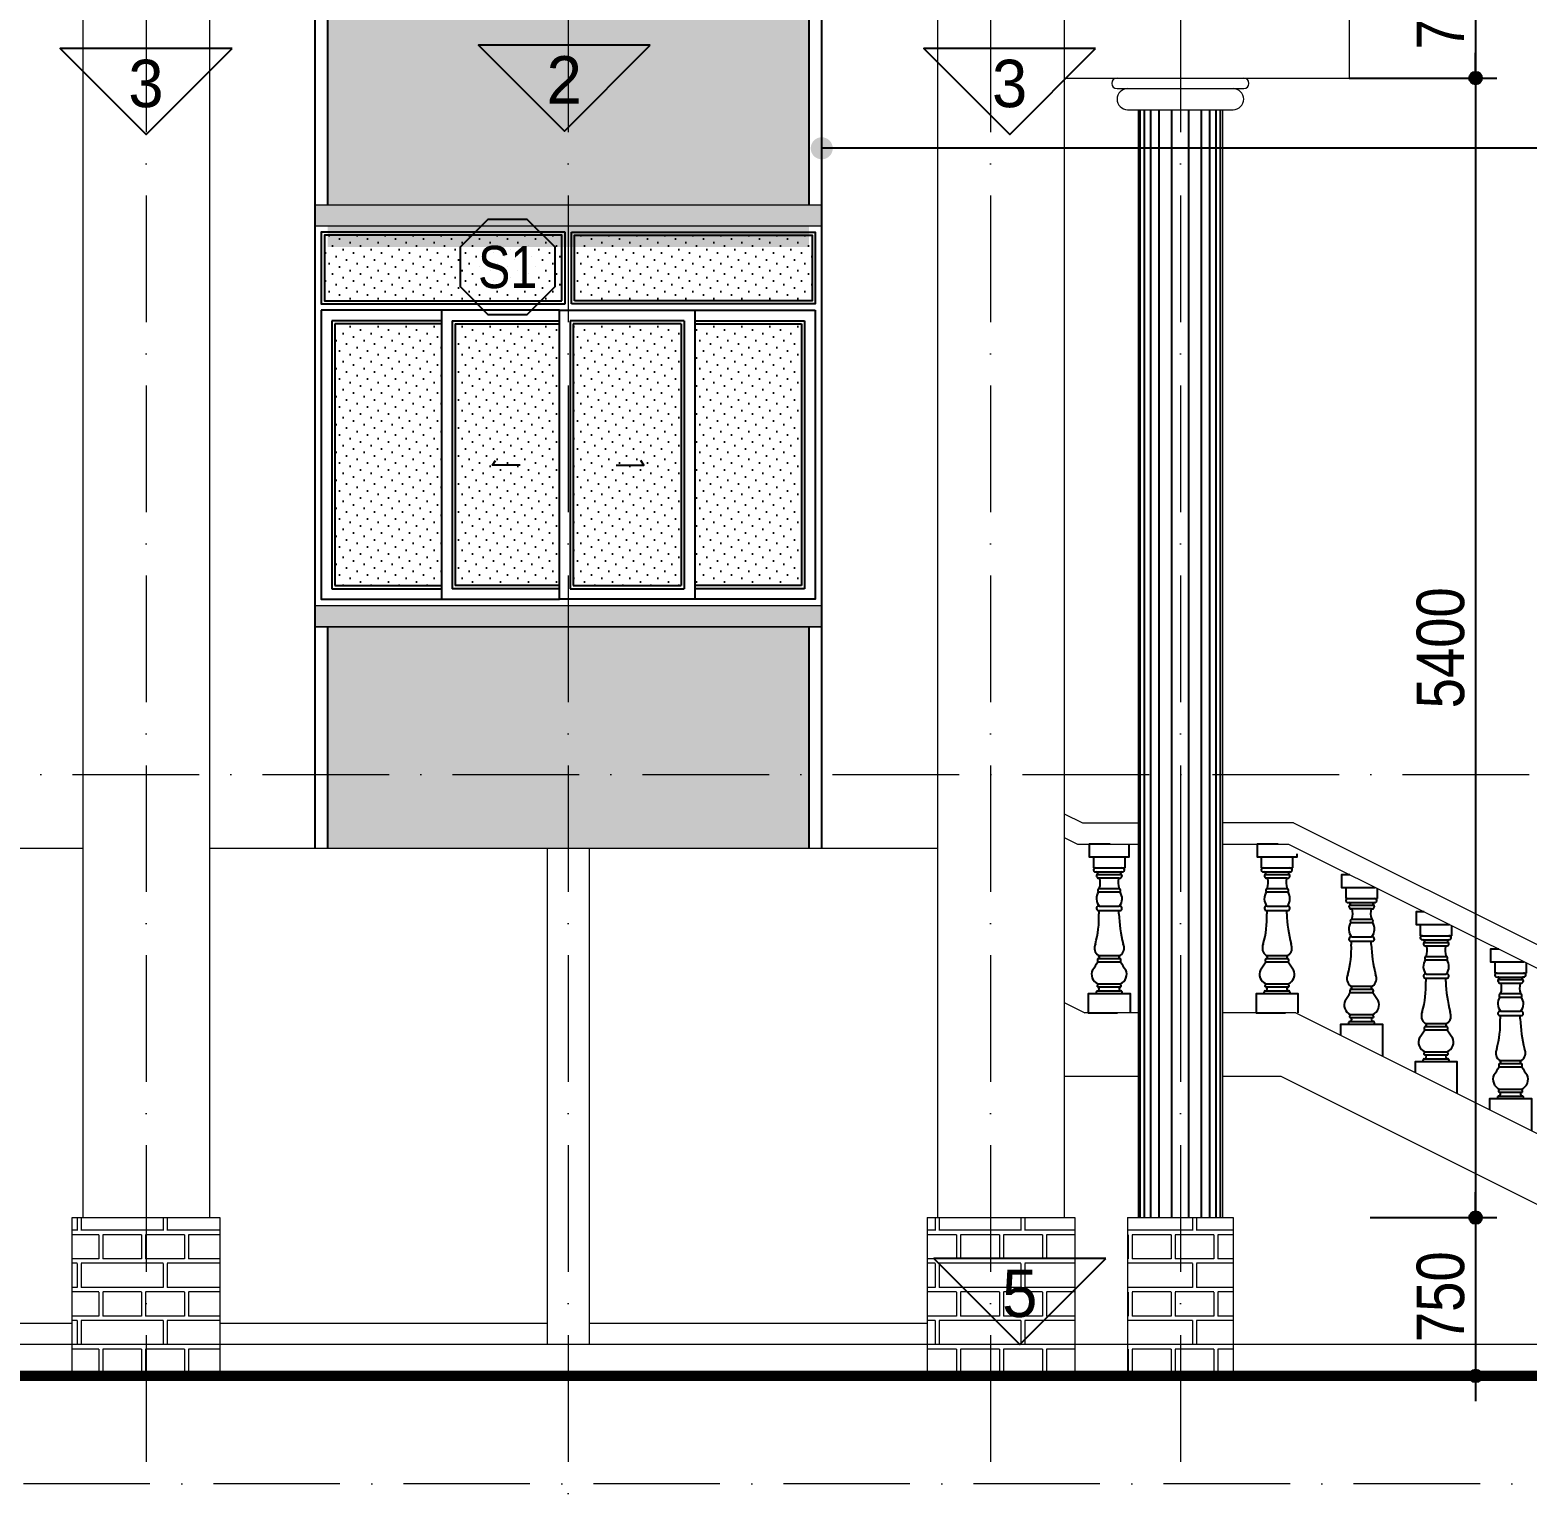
# Model space of a CAD drawing. Extents: x -1107188 to -523840, y 39692 to 514392.
# Drawn here: x -1039173 to -1032081, y 436762 to 443767 of the extents above; entities that cross this region are included whole.
import ezdxf
from ezdxf.enums import TextEntityAlignment as Align

# ---------------------------------------------------------------- set-up
doc = ezdxf.new("R2010")
doc.units = 0
doc.linetypes.add('ACAD_ISO10W100', pattern=[18, 12, -3, 0, -3])
doc.layers.get('DEFPOINTS').update_dxf_attribs({"linetype": 'CONTINUOUS'})
for name, color, linetype, lineweight in [('CAY', 84, 'CONTINUOUS', 5), ('HACHT', 8, 'CONTINUOUS', 5), ('NET-THAY', 2, 'CONTINUOUS', 13), ('TRUC', 24, 'CONTINUOUS', 0)]:
    doc.layers.add(name, color=color, linetype=linetype, lineweight=lineweight)
for name, color, linetype in [('DIM', 1, 'CONTINUOUS'), ('DOOR', 20, 'CONTINUOUS'), ('HACTH', 8, 'CONTINUOUS'), ('HATCH', 8, 'CONTINUOUS'), ('KINH 1', 142, 'CONTINUOUS'), ('TAGS', 60, 'CONTINUOUS'), ('TEXT', 7, 'CONTINUOUS')]:
    doc.layers.add(name, color=color, linetype=linetype)
doc.styles.add('AVO', font='')
doc.styles.add('HEL-CONDENSE', font='')
doc.styles.add('VNI-HELVE-CONDENSEN', font='')
doc.styles.get('AVO').set_extended_font_data('VNI-Avo')
doc.styles.get('HEL-CONDENSE').set_extended_font_data('VNI-Helve-Condense')
doc.styles.get('VNI-HELVE-CONDENSEN').set_extended_font_data('VNI-Helve-Condense')
doc.dimstyles.new('D100', dxfattribs={"dimtxt": 225, "dimasz": 1.2, "dimexe": 100, "dimexo": 0, "dimgap": 50, "dimtad": 1, "dimdec": 0, "dimzin": 13, "dimdsep": 46, "dimtxsty": 'HEL-CONDENSE', "dimblk": 'D50', "dimcen": 0, "dimclrd": 1, "dimclre": 1, "dimclrt": 7, "dimadec": 0, "dimazin": 0, "dimtfac": 1, "dimtdec": 0, "dimtmove": 0, "dimatfit": 3, "dimldrblk": 'D50', "dimfxl": 1, "dimtolj": 1, "dimtzin": 13, "dimarcsym": 0})
pattern_1 = [(37.5, (-2347963.833, 208982.804), (-1.2000235, 36.7059928), [0, -28.956, 0, -32.385, 0, -30.95625]), (7.5, (-2347963.833, 208982.804), (33.7142462, 53.7618825), [0, -15.621, 0, -26.0985, 0, -10.00125]), (327.5, (-2347987.264, 208982.804), (59.3244278, 0.10778885), [0, -9.525, 0, -34.29, 0, -44.7675]), (317.5, (-2347987.264, 208982.804), (57.266734, 16.7196992), [0, -4.7625, 0, -22.479, 0, -25.7175])]
pattern_2 = [(180, (-2347963.83, 208682.8), (-3e-14, -270.968), [387.35, -19.05]), (180, (-2347963.83, 208568.5), (-3e-14, -270.968), [387.35, -19.05]), (180, (-2348065.43, 208547.32), (-3e-14, -270.968), [184.15, -19.05]), (180, (-2348065.43, 208433.02), (-3e-14, -270.968), [184.15, -19.05]), (270, (-2347963.83, 208682.8), (406.4, -7e-14), [114.3, -156.6672]), (270, (-2347944.8, 208682.8), (406.4, -7e-14), [114.3, -156.6672]), (270, (-2348065.43, 208547.32), (203.2, -4e-14), [114.3, -156.6672]), (270, (-2348046.38, 208547.32), (203.2, -4e-14), [114.3, -156.6672])]

# ---------------------------------------------------------------- blocks, each defined once
blk = doc.blocks.new('KH-CUADI')
at = {"layer": 'TAGS'}
blk.add_lwpolyline([(-124.3, 300), (-300, 124.3), (-300, -124.3), (-124.3, -300), (124.3, -300), (300, -124.3), (300, 124.3), (124.3, 300)], close=True, dxfattribs=at)
at = {"layer": 'TAGS', "style": 'VNI-HELVE-CONDENSEN'}
blk.add_attdef('D', text='', height=300, dxfattribs=at).set_placement((0, 0), align=Align.MIDDLE)
blk = doc.blocks.new('A$C11FB6725')
at = {"layer": 'KINH 1'}
h = blk.add_hatch(dxfattribs=at)
h.set_pattern_fill('DOTS', color=256, scale=750, angle=45, style=0)
h.set_pattern_definition([(45, (0, 0), (-16.5728, 49.71845), [0, -46.875])])
h.paths.add_polyline_path([(59.6, -459.4), (-1065.4, -459.4), (-1065.4, -769.4), (59.6, -769.4)])
h.paths.add_polyline_path([(1244.6, -459.4), (119.6, -459.4), (119.6, -769.4), (1244.6, -769.4)])
h.paths.add_polyline_path([(1194.6, -879.4), (689.6, -879.4), (689.6, -2119.4), (1194.6, -2119.4)])
h.paths.add_polyline_path([(624.6, -879.4), (113.1, -879.4), (113.1, -2119.4), (624.6, -2119.4)])
h.paths.add_polyline_path([(48.1, -879.4), (-445.4, -879.4), (-445.4, -2119.4), (48.1, -2119.4)])
h.paths.add_polyline_path([(-510.4, -879.4), (-1015.4, -879.4), (-1015.4, -2119.4), (-510.4, -2119.4)])
at = {"layer": 'DOOR'}
for p, q in [((74.6, -784.4), (74.6, -444.4)), ((104.6, -784.4), (104.6, -444.4)), ((48.1, -814.4), (-1080.4, -814.4)), ((-510.4, -814.4), (-510.4, -2184.4)), ((48.1, -814.4), (1259.6, -814.4)), ((689.6, -814.4), (689.6, -2184.4)), ((-510.4, -864.4), (-1030.4, -864.4)), ((-1030.4, -864.4), (-1030.4, -2134.4)), ((-460.4, -864.4), (-460.4, -2134.4)), ((-460.4, -864.4), (48.1, -864.4)), ((639.6, -864.4), (98.1, -864.4)), ((98.1, -864.4), (98.1, -2134.4)), ((639.6, -864.4), (639.6, -2134.4)), ((689.6, -864.4), (1209.6, -864.4)), ((1209.6, -864.4), (1209.6, -2134.4)), ((-1030.4, -2134.4), (-510.4, -2134.4)), ((48.1, -2134.4), (-460.4, -2134.4)), ((98.1, -2134.4), (639.6, -2134.4)), ((1209.6, -2134.4), (689.6, -2134.4))]:
    blk.add_line(p, q, dxfattribs=at)
at = {"layer": 'DOOR', "color": 8}
for p, q in [((-510.4, -879.4), (-1015.4, -879.4)), ((-1015.4, -879.4), (-1015.4, -2119.4)), ((-445.4, -879.4), (-445.4, -2119.4)), ((-445.4, -879.4), (48.1, -879.4)), ((624.6, -879.4), (113.1, -879.4)), ((113.1, -879.4), (113.1, -2119.4)), ((624.6, -879.4), (624.6, -2119.4)), ((689.6, -879.4), (1194.6, -879.4)), ((1194.6, -879.4), (1194.6, -2119.4)), ((-1015.4, -2119.4), (-510.4, -2119.4)), ((48.1, -2119.4), (-445.4, -2119.4)), ((113.1, -2119.4), (624.6, -2119.4)), ((1194.6, -2119.4), (689.6, -2119.4))]:
    blk.add_line(p, q, dxfattribs=at)
at = {"layer": 'DOOR'}
for points in [[(74.6, -444.4), (-1080.4, -444.4), (-1080.4, -784.4), (74.6, -784.4)], [(104.6, -444.4), (1259.6, -444.4), (1259.6, -784.4), (104.6, -784.4)], [(-1080.4, -814.4), (-1080.4, -2184.4), (48.1, -2184.4), (48.1, -814.4)], [(1259.6, -814.4), (1259.6, -2184.4), (48.1, -2184.4), (48.1, -814.4)], [(-138.1, -1548.1), (-268.5, -1548.1), (-255.2, -1527.4)], [(317.3, -1548.1), (447.7, -1548.1), (434.4, -1527.4)]]:
    blk.add_lwpolyline(points, dxfattribs=at)
at = {"layer": 'DOOR', "color": 8}
for points in [[(59.6, -769.4), (59.6, -459.4), (-1065.4, -459.4), (-1065.4, -769.4), (59.6, -769.4)], [(119.6, -769.4), (119.6, -459.4), (1244.6, -459.4), (1244.6, -769.4), (119.6, -769.4)]]:
    blk.add_lwpolyline(points, close=True, dxfattribs=at)
at = {"layer": 'NET-THAY'}
for p, q in [((-1110.4, -414.4), (1289.6, -414.4)), ((1289.6, -2214.4), (1289.6, -414.4)), ((-1110.4, -2214.4), (1289.6, -2214.4))]:
    blk.add_line(p, q, dxfattribs=at)
blk.add_lwpolyline([(-1110.4, -414.4), (-1110.4, -2214.4)], dxfattribs=at)
at = {"layer": 'TAGS', "linetype": 'Continuous'}
ref = blk.add_blockref('KH-CUADI', (-197.3, -609.5), dxfattribs=dict(at, xscale=0.75, yscale=0.75, zscale=0.75, rotation=180))
ref.add_attrib('D', 'S1', dxfattribs={"color": 7, "height": 200, "style": 'VNI-HELVE-CONDENSEN'}).set_placement((-197.3, -609.5), align=Align.MIDDLE)
blk = doc.blocks.new('D50')
at = {"layer": 'DIM'}
blk.add_hatch(color=256, dxfattribs=at).paths.add_polyline_path([(25, 0, 1), (-25, 0, 1)])
blk.add_line((25, 0), (100, 0), dxfattribs=at)
blk.add_circle((0, 0), 25, dxfattribs=at)
blk = doc.blocks.new('*D968')
at = {"layer": 'DEFPOINTS', "color": 0, "linetype": 'Continuous', "transparency": 16777216}
for p in [(-1032823.3, 444238.7), (-1032923.3, 443538.7), (-1032324.9, 443538.7)]:
    blk.add_point(p, dxfattribs=at)
at = {"layer": 'DIM', "color": 1, "linetype": 'Continuous', "lineweight": -2, "transparency": 16777216}
for p, q in [((-1032823.3, 444238.7), (-1032224.9, 444238.7)), ((-1032324.9, 444237.5), (-1032324.9, 443539.9)), ((-1032923.3, 443538.7), (-1032224.9, 443538.7))]:
    blk.add_line(p, q, dxfattribs=at)
at = {"layer": 'DIM', "color": 1, "linetype": 'Continuous', "lineweight": -2, "transparency": 16777216, "xscale": 1.199999999999999, "yscale": 1.199999999999999, "zscale": 1.199999999999999}
for p, rotation in [((-1032324.9, 444238.7), 90), ((-1032324.9, 443538.7), 270)]:
    blk.add_blockref('D50', p, dxfattribs=dict(at, rotation=rotation))
at = {"layer": 'DIM', "color": 7, "linetype": 'Continuous', "transparency": 16777216, "insert": (-1032489.8, 443888.7), "char_height": 225, "attachment_point": 5, "rotation": 90, "style": 'HEL-CONDENSE'}
blk.add_mtext('\\A1;700', dxfattribs=at)
blk = doc.blocks.new('*D969')
at = {"layer": 'DEFPOINTS', "color": 0, "linetype": 'Continuous', "transparency": 16777216}
for p in [(-1032923.3, 443538.7), (-1032824.1, 438138.7), (-1032324.9, 438138.7)]:
    blk.add_point(p, dxfattribs=at)
at = {"layer": 'DIM', "color": 1, "linetype": 'Continuous', "lineweight": -2, "transparency": 16777216}
for p, q in [((-1032923.3, 443538.7), (-1032224.9, 443538.7)), ((-1032324.9, 443537.5), (-1032324.9, 438139.9)), ((-1032824.1, 438138.7), (-1032224.9, 438138.7))]:
    blk.add_line(p, q, dxfattribs=at)
at = {"layer": 'DIM', "color": 1, "linetype": 'Continuous', "lineweight": -2, "transparency": 16777216, "xscale": 1.199999999999999, "yscale": 1.199999999999999, "zscale": 1.199999999999999}
for p, rotation in [((-1032324.9, 443538.7), 90), ((-1032324.9, 438138.7), 270)]:
    blk.add_blockref('D50', p, dxfattribs=dict(at, rotation=rotation))
at = {"layer": 'DIM', "color": 7, "linetype": 'Continuous', "transparency": 16777216, "insert": (-1032489.8, 440838.7), "char_height": 225, "attachment_point": 5, "rotation": 90, "style": 'HEL-CONDENSE'}
blk.add_mtext('\\A1;5400', dxfattribs=at)
blk = doc.blocks.new('*D970')
at = {"layer": 'DEFPOINTS', "color": 0, "linetype": 'Continuous', "transparency": 16777216}
for p in [(-1032824.1, 438138.7), (-1032769.2, 437388.7), (-1032324.9, 437388.7)]:
    blk.add_point(p, dxfattribs=at)
at = {"layer": 'DIM', "color": 1, "linetype": 'Continuous', "lineweight": -2, "transparency": 16777216}
for p, q in [((-1032824.1, 438138.7), (-1032224.9, 438138.7)), ((-1032324.9, 438137.5), (-1032324.9, 437389.9)), ((-1032769.2, 437388.7), (-1032224.9, 437388.7))]:
    blk.add_line(p, q, dxfattribs=at)
at = {"layer": 'DIM', "color": 1, "linetype": 'Continuous', "lineweight": -2, "transparency": 16777216, "xscale": 1.199999999999999, "yscale": 1.199999999999999, "zscale": 1.199999999999999}
for p, rotation in [((-1032324.9, 438138.7), 90), ((-1032324.9, 437388.7), 270)]:
    blk.add_blockref('D50', p, dxfattribs=dict(at, rotation=rotation))
at = {"layer": 'DIM', "color": 7, "linetype": 'Continuous', "transparency": 16777216, "insert": (-1032489.8, 437763.7), "char_height": 225, "attachment_point": 5, "rotation": 90, "style": 'HEL-CONDENSE'}
blk.add_mtext('\\A1;750', dxfattribs=at)
blk = doc.blocks.new('TUONG-NAM')
at = {"layer": 'TAGS'}
blk.add_lwpolyline([(-452.5, -452.5), (452.5, -452.5), (0, 0)], close=True, dxfattribs=at)
at = {"layer": 'TAGS', "linetype": 'Continuous', "style": 'AVO'}
blk.add_attdef('KH-TUONG', text='', height=250, dxfattribs=at).set_placement((0.5, -269.3), align=Align.MIDDLE_CENTER)

msp = doc.modelspace()

# ---------------------------------------------------------------- hatches: boundary and pattern name
at = {"layer": 'DIM', "linetype": 'ByBlock'}
msp.add_hatch(color=1, dxfattribs=at).paths.add_polyline_path([(-1035370.127, 443205.799, 1), (-1035474.647, 443205.799, 1)])
at = {"layer": 'HACHT'}
h = msp.add_hatch(dxfattribs=at)
h.set_pattern_fill('AR-BRELM', color=256, scale=2, angle=180, style=0)
h.set_pattern_definition(pattern_2)
h.paths.add_polyline_path([(-1038973.323, 437538.696), (-1038973.323, 437388.696), (-1038623.323, 437388.696), (-1038623.323, 437538.696)])
h.paths.add_polyline_path([(-1038973.323, 438138.696), (-1038973.323, 437538.696), (-1038623.323, 437538.696), (-1038623.323, 438138.696)])
h.paths.add_polyline_path([(-1038273.323, 437538.696), (-1038273.323, 438138.696), (-1038623.323, 438138.696), (-1038623.323, 437538.696)])
h.paths.add_polyline_path([(-1038273.323, 437388.696), (-1038273.323, 437538.696), (-1038623.323, 437538.696), (-1038623.323, 437388.696)])
h = msp.add_hatch(dxfattribs=at)
h.set_pattern_fill('AR-BRELM', color=256, scale=2, angle=180, style=0)
h.set_pattern_definition(pattern_2)
h.paths.add_polyline_path([(-1034923.323, 438138.696), (-1034923.323, 437538.696), (-1034573.323, 437538.696), (-1034573.323, 438138.696)])
h.paths.add_polyline_path([(-1034923.323, 437538.696), (-1034923.323, 437388.696), (-1034573.323, 437388.696), (-1034573.323, 437538.696)])
h.paths.add_polyline_path([(-1034223.323, 437538.696), (-1034223.323, 438138.696), (-1034573.323, 438138.696), (-1034573.323, 437538.696)])
h.paths.add_polyline_path([(-1034223.323, 437388.696), (-1034223.323, 437538.696), (-1034573.323, 437538.696), (-1034573.323, 437388.696)])
h = msp.add_hatch(dxfattribs=at)
h.set_pattern_fill('AR-BRELM', color=256, scale=2, angle=180, style=0)
h.set_pattern_definition(pattern_2)
h.paths.add_polyline_path([(-1033973.323, 438138.696), (-1033973.323, 437538.696), (-1033823.323, 437538.696), (-1033823.323, 438138.696)])
h.paths.add_polyline_path([(-1033973.323, 437538.696), (-1033973.323, 437388.696), (-1033823.323, 437388.696), (-1033823.323, 437538.696)])
h.paths.add_polyline_path([(-1033473.323, 437538.696), (-1033473.323, 438138.696), (-1033823.323, 438138.696), (-1033823.323, 437538.696)])
h.paths.add_polyline_path([(-1033473.323, 437388.696), (-1033473.323, 437538.696), (-1033823.323, 437538.696), (-1033823.323, 437388.696)])
at = {"layer": 'HACTH'}
h = msp.add_hatch(dxfattribs=at)
h.set_pattern_fill('AR-SAND', color=256, scale=50, angle=45, style=0)
h.set_pattern_definition([(97.5, (32778.92, 782526.15), (70.350659, 65.896356), [0, -76, 0, -85, 0, -81.25]), (127.5, (32778.92, 782526.15), (37.206876, 162.348986), [0, -41, 0, -68.5, 0, -26.25]), (167.5, (32822.41, 782482.66), (-109.9014636, 110.301619), [0, -25, 0, -90, 0, -117.5]), (177.5, (32822.4, 782482.66), (-75.252108, 137.313143), [0, -12.5, 0, -59, 0, -67.5])])
h.paths.add_polyline_path([(-1036623.323, 447438.696), (-1035483.323, 447438.696), (-1035483.323, 446338.696), (-1036623.323, 446338.696)])
h.paths.add_polyline_path([(-1037763.323, 447438.696), (-1036623.323, 447438.696), (-1036623.323, 446338.696), (-1037763.323, 446338.696)])
h.paths.add_polyline_path([(-1037763.328, 444538.696), (-1036623.323, 444538.696), (-1036623.323, 443838.696), (-1037763.326, 443838.696)])
h.paths.add_polyline_path([(-1036623.323, 444538.696), (-1035483.328, 444538.696), (-1035483.326, 443838.696), (-1036623.323, 443838.696)])
h.paths.add_polyline_path([(-1036623.323, 443838.696), (-1035483.326, 443838.696), (-1035483.323, 442738.696), (-1036623.323, 442738.696)])
h.paths.add_polyline_path([(-1037763.326, 443838.696), (-1036623.323, 443838.696), (-1036623.323, 442738.696), (-1037763.323, 442738.696)])
h.paths.add_polyline_path([(-1037763.323, 440938.696), (-1036623.323, 440938.696), (-1036623.323, 440238.696), (-1037763.323, 440238.696)])
h.paths.add_polyline_path([(-1036623.323, 440938.696), (-1035483.323, 440938.696), (-1035483.323, 440238.696), (-1036623.323, 440238.696)])
h.paths.add_polyline_path([(-1036623.323, 440238.696), (-1035483.323, 440238.696), (-1035483.323, 439888.696), (-1036623.323, 439888.696)])
h.paths.add_polyline_path([(-1037763.323, 440238.696), (-1036623.323, 440238.696), (-1036623.323, 439888.696), (-1037763.323, 439888.696)])
at = {"layer": 'HATCH'}
h = msp.add_hatch(dxfattribs=at)
h.set_pattern_fill('AR-SAND', color=256, scale=0.75, style=0)
h.set_pattern_definition(pattern_1)
h.paths.add_polyline_path([(-1035423.323, 442938.696), (-1037823.323, 442938.696), (-1037823.323, 442838.696), (-1035423.323, 442838.696)])
h = msp.add_hatch(dxfattribs=at)
h.set_pattern_fill('AR-SAND', color=256, scale=0.75, style=0)
h.set_pattern_definition(pattern_1)
h.paths.add_polyline_path([(-1035423.323, 441038.696), (-1037823.323, 441038.696), (-1037823.323, 440938.696), (-1035423.323, 440938.696)])

# ---------------------------------------------------------------- linework, layer by layer
at = {"layer": 'CAY', "const_width": 50}
msp.add_lwpolyline([(-1050090.007, 437388.696), (-1028988.414, 437388.696)], dxfattribs=at)
at = {"layer": 'HATCH'}
for p, q in [((-1037823.323, 447438.696), (-1037823.323, 439888.696)), ((-1035423.323, 447438.696), (-1035423.323, 439888.696)), ((-1037763.328, 444538.696), (-1037763.324, 442938.696)), ((-1035483.328, 444538.696), (-1035483.324, 442938.696)), ((-1033913.323, 438138.696), (-1033913.323, 443388.696)), ((-1033893.323, 438138.696), (-1033893.323, 443388.696)), ((-1033863.323, 438138.696), (-1033863.323, 443388.696)), ((-1033823.323, 438138.696), (-1033823.323, 443388.696)), ((-1033763.323, 438138.696), (-1033763.323, 443388.696)), ((-1033683.323, 438138.696), (-1033683.323, 443388.696)), ((-1033623.323, 438138.696), (-1033623.323, 443388.696)), ((-1033583.323, 438138.696), (-1033583.323, 443388.696)), ((-1033553.323, 438138.696), (-1033553.323, 443388.696)), ((-1033533.323, 438138.696), (-1033533.323, 443388.696)), ((-1037763.323, 440938.696), (-1037763.323, 439888.696)), ((-1035483.323, 440938.696), (-1035483.323, 439888.696)), ((-1034112.881, 439594.173), (-1034007.505, 439594.173)), ((-1034107.454, 439614.477), (-1034012.932, 439614.477)), ((-1033317.577, 439594.119), (-1033212.201, 439594.119)), ((-1033312.15, 439614.423), (-1033217.629, 439614.423)), ((-1034014.505, 439578.235), (-1034014.505, 439578.235)), ((-1033219.201, 439578.181), (-1033219.201, 439578.181)), ((-1032917.13, 439448.96), (-1032811.754, 439448.96)), ((-1032911.703, 439469.264), (-1032817.181, 439469.264)), ((-1034112.438, 439380.271), (-1034008.949, 439380.271)), ((-1033317.134, 439380.217), (-1033213.645, 439380.217)), ((-1032818.754, 439433.022), (-1032818.754, 439433.022)), ((-1034114.054, 439350.339), (-1034007.333, 439350.339)), ((-1034112.438, 439366.477), (-1034008.949, 439366.477)), ((-1033318.75, 439350.285), (-1033212.029, 439350.285)), ((-1033317.134, 439366.423), (-1033213.645, 439366.423)), ((-1032916.687, 439235.058), (-1032813.198, 439235.058)), ((-1032564.344, 439272.567), (-1032458.968, 439272.567)), ((-1032558.917, 439292.871), (-1032464.395, 439292.871)), ((-1032465.968, 439256.629), (-1032465.968, 439256.629)), ((-1032918.303, 439205.126), (-1032811.581, 439205.126)), ((-1032916.687, 439221.264), (-1032813.198, 439221.264)), ((-1032211.558, 439096.174), (-1032106.182, 439096.174)), ((-1032206.13, 439116.478), (-1032111.609, 439116.478)), ((-1032565.517, 439028.733), (-1032458.795, 439028.733)), ((-1032563.901, 439058.665), (-1032460.411, 439058.665)), ((-1032563.901, 439044.871), (-1032460.411, 439044.871)), ((-1032113.182, 439080.236), (-1032113.182, 439080.236)), ((-1032211.114, 438882.272), (-1032107.625, 438882.272)), ((-1032212.731, 438852.34), (-1032106.009, 438852.34)), ((-1032211.114, 438868.478), (-1032107.625, 438868.478))]:
    msp.add_line(p, q, dxfattribs=at)
at = {"layer": 'HATCH', "ltscale": 100}
for p, q in [((-1034135.193, 439848.697), (-1034135.193, 439795.58)), ((-1033985.193, 439795.58), (-1033985.193, 439848.697)), ((-1033339.889, 439848.643), (-1033339.889, 439795.526)), ((-1033189.889, 439795.526), (-1033189.889, 439848.643)), ((-1034135.193, 439795.58), (-1034124.242, 439795.58)), ((-1034124.242, 439795.58), (-1034000.653, 439795.58)), ((-1034122.549, 439776.621), (-1034000.348, 439776.621)), ((-1034118.636, 439764.528), (-1034001.75, 439764.528)), ((-1034113.397, 439748.005), (-1034014.729, 439748.005)), ((-1033999.883, 439795.58), (-1033985.193, 439795.58)), ((-1033339.889, 439795.526), (-1033328.938, 439795.526)), ((-1033328.938, 439795.526), (-1033205.349, 439795.526)), ((-1033327.245, 439776.567), (-1033205.044, 439776.567)), ((-1033323.332, 439764.474), (-1033206.446, 439764.474)), ((-1033318.093, 439747.951), (-1033219.425, 439747.951)), ((-1033204.579, 439795.526), (-1033189.889, 439795.526)), ((-1034110.738, 439681.862), (-1034009.648, 439681.862)), ((-1034107.564, 439698.117), (-1034012.822, 439698.117)), ((-1033315.434, 439681.808), (-1033214.344, 439681.808)), ((-1033312.26, 439698.063), (-1033217.518, 439698.063)), ((-1032939.442, 439703.484), (-1032939.442, 439650.367)), ((-1032789.442, 439650.367), (-1032789.442, 439697.986)), ((-1034112.881, 439594.173), (-1034112.881, 439594.173)), ((-1034112.881, 439594.173), (-1034112.881, 439594.173)), ((-1034109.62, 439594.173), (-1034109.62, 439578.235)), ((-1034014.505, 439578.235), (-1034014.505, 439594.173)), ((-1034007.505, 439594.173), (-1034007.505, 439594.173)), ((-1033317.577, 439594.119), (-1033317.577, 439594.119)), ((-1033317.577, 439594.119), (-1033317.577, 439594.119)), ((-1033314.316, 439594.119), (-1033314.316, 439578.181)), ((-1033219.201, 439578.181), (-1033219.201, 439594.119)), ((-1033212.201, 439594.119), (-1033212.201, 439594.119)), ((-1032939.442, 439650.367), (-1032928.491, 439650.367)), ((-1032928.491, 439650.367), (-1032804.902, 439650.367)), ((-1032926.798, 439631.409), (-1032804.597, 439631.409)), ((-1032922.885, 439619.315), (-1032805.999, 439619.315)), ((-1032917.646, 439602.793), (-1032818.978, 439602.793)), ((-1032804.132, 439650.367), (-1032789.442, 439650.367)), ((-1032914.987, 439536.649), (-1032813.897, 439536.649)), ((-1032911.813, 439552.905), (-1032817.071, 439552.905)), ((-1032586.656, 439527.091), (-1032586.656, 439473.974)), ((-1032436.656, 439473.974), (-1032436.656, 439521.593)), ((-1032917.13, 439448.96), (-1032917.13, 439448.96)), ((-1032917.13, 439448.96), (-1032917.13, 439448.96)), ((-1032913.869, 439448.96), (-1032913.869, 439433.022)), ((-1032818.754, 439433.022), (-1032818.754, 439448.96)), ((-1032811.754, 439448.96), (-1032811.754, 439448.96)), ((-1032586.656, 439473.974), (-1032575.705, 439473.974)), ((-1032575.705, 439473.974), (-1032452.116, 439473.974)), ((-1032574.011, 439455.015), (-1032451.81, 439455.015)), ((-1032451.346, 439473.974), (-1032436.656, 439473.974)), ((-1032570.099, 439442.922), (-1032453.213, 439442.922)), ((-1032564.86, 439426.4), (-1032466.192, 439426.4)), ((-1032559.027, 439376.511), (-1032464.285, 439376.511)), ((-1032562.201, 439360.256), (-1032461.111, 439360.256)), ((-1032233.87, 439350.698), (-1032233.87, 439297.581)), ((-1032083.87, 439297.581), (-1032083.87, 439345.2)), ((-1034114.482, 439231.753), (-1034116.752, 439231.753)), ((-1034114.482, 439231.753), (-1034006.904, 439231.753)), ((-1034113.263, 439242.264), (-1034113.263, 439245.767)), ((-1034113.263, 439245.767), (-1034008.124, 439245.767)), ((-1034008.124, 439242.264), (-1034008.124, 439245.767)), ((-1034006.904, 439231.753), (-1034004.635, 439231.753)), ((-1033319.179, 439231.699), (-1033321.448, 439231.699)), ((-1033319.179, 439231.699), (-1033211.6, 439231.699)), ((-1033317.959, 439242.21), (-1033317.959, 439245.713)), ((-1033317.959, 439245.713), (-1033212.82, 439245.713)), ((-1033212.82, 439242.21), (-1033212.82, 439245.713)), ((-1033211.6, 439231.699), (-1033209.331, 439231.699)), ((-1032564.344, 439272.567), (-1032564.344, 439272.567)), ((-1032564.344, 439272.567), (-1032564.344, 439272.567)), ((-1032561.083, 439272.567), (-1032561.083, 439256.629)), ((-1032465.968, 439256.629), (-1032465.968, 439272.567)), ((-1032458.968, 439272.567), (-1032458.968, 439272.567)), ((-1032233.87, 439297.581), (-1032222.919, 439297.581)), ((-1032222.919, 439297.581), (-1032099.33, 439297.581)), ((-1032221.225, 439278.622), (-1032099.024, 439278.622)), ((-1032217.313, 439266.529), (-1032100.426, 439266.529)), ((-1032212.074, 439250.006), (-1032113.406, 439250.006)), ((-1032098.559, 439297.581), (-1032083.87, 439297.581)), ((-1034160.193, 439198.699), (-1034160.193, 439108.696)), ((-1033960.193, 439198.699), (-1034160.193, 439198.699)), ((-1034121.455, 439198.699), (-1034121.455, 439202.226)), ((-1034116.752, 439212.737), (-1034114.482, 439212.737)), ((-1034114.436, 439212.737), (-1034006.904, 439212.737)), ((-1034004.635, 439212.737), (-1034006.904, 439212.737)), ((-1033999.931, 439199.471), (-1033999.931, 439202.226)), ((-1033960.193, 439157.846), (-1033960.193, 439198.699)), ((-1033364.889, 439198.645), (-1033364.889, 439108.642)), ((-1033164.889, 439198.645), (-1033364.889, 439198.645)), ((-1033326.151, 439198.645), (-1033326.151, 439202.172)), ((-1033321.448, 439212.683), (-1033319.179, 439212.683)), ((-1033319.132, 439212.683), (-1033211.6, 439212.683)), ((-1033209.331, 439212.683), (-1033211.6, 439212.683)), ((-1033204.627, 439199.417), (-1033204.627, 439202.172)), ((-1033164.889, 439157.792), (-1033164.889, 439198.645)), ((-1032209.415, 439183.863), (-1032108.325, 439183.863)), ((-1032206.24, 439200.118), (-1032111.499, 439200.118)), ((-1032917.512, 439097.051), (-1032917.512, 439100.555)), ((-1032917.512, 439100.555), (-1032812.373, 439100.555)), ((-1032812.373, 439097.051), (-1032812.373, 439100.555)), ((-1032211.558, 439096.174), (-1032211.558, 439096.174)), ((-1032211.558, 439096.174), (-1032211.558, 439096.174)), ((-1032208.296, 439096.174), (-1032208.296, 439080.236)), ((-1032113.182, 439080.236), (-1032113.182, 439096.174)), ((-1032106.182, 439096.174), (-1032106.182, 439096.174)), ((-1032964.442, 439053.486), (-1032964.442, 439002.863)), ((-1032764.442, 439053.486), (-1032964.442, 439053.486)), ((-1032925.704, 439053.486), (-1032925.704, 439057.013)), ((-1032918.731, 439086.54), (-1032921.001, 439086.54)), ((-1032921.001, 439067.524), (-1032918.731, 439067.524)), ((-1032918.731, 439086.54), (-1032811.153, 439086.54)), ((-1032918.685, 439067.524), (-1032811.153, 439067.524)), ((-1032811.153, 439086.54), (-1032808.884, 439086.54)), ((-1032808.884, 439067.524), (-1032811.153, 439067.524)), ((-1032804.18, 439054.258), (-1032804.18, 439057.013)), ((-1032611.656, 438877.093), (-1032611.656, 438826.47)), ((-1032411.656, 438877.093), (-1032611.656, 438877.093)), ((-1032572.918, 438877.093), (-1032572.918, 438880.62)), ((-1032565.945, 438910.147), (-1032568.215, 438910.147)), ((-1032568.215, 438891.131), (-1032565.945, 438891.131)), ((-1032565.945, 438910.147), (-1032458.367, 438910.147)), ((-1032565.899, 438891.131), (-1032458.367, 438891.131)), ((-1032564.725, 438920.658), (-1032564.725, 438924.162)), ((-1032564.725, 438924.162), (-1032459.587, 438924.162)), ((-1032459.587, 438920.658), (-1032459.587, 438924.162)), ((-1032458.367, 438910.147), (-1032456.097, 438910.147)), ((-1032456.097, 438891.131), (-1032458.367, 438891.131)), ((-1032451.394, 438877.865), (-1032451.394, 438880.62)), ((-1032211.939, 438744.265), (-1032211.939, 438747.768)), ((-1032211.939, 438747.768), (-1032106.8, 438747.768)), ((-1032106.8, 438744.265), (-1032106.8, 438747.768)), ((-1032258.87, 438700.7), (-1032258.87, 438650.076)), ((-1032058.87, 438700.7), (-1032258.87, 438700.7)), ((-1032220.132, 438700.7), (-1032220.132, 438704.227)), ((-1032213.159, 438733.754), (-1032215.428, 438733.754)), ((-1032215.428, 438714.738), (-1032213.159, 438714.738)), ((-1032213.159, 438733.754), (-1032105.581, 438733.754)), ((-1032213.113, 438714.738), (-1032105.581, 438714.738)), ((-1032105.581, 438733.754), (-1032103.311, 438733.754)), ((-1032103.311, 438714.738), (-1032105.581, 438714.738)), ((-1032098.608, 438701.472), (-1032098.608, 438704.227))]:
    msp.add_line(p, q, dxfattribs=at)
for points in [[(-1034056.091, 439908.697), (-1034155.193, 439908.697), (-1034155.193, 439848.697), (-1033965.193, 439848.697), (-1033965.193, 439908.696)], [(-1033260.787, 439908.643), (-1033359.889, 439908.643), (-1033359.889, 439848.643), (-1033169.89, 439848.643), (-1033169.89, 439863.194)], [(-1032920.437, 439763.484), (-1032959.442, 439763.484), (-1032959.442, 439703.484), (-1032800.437, 439703.484)], [(-1032567.65, 439587.091), (-1032606.655, 439587.091), (-1032606.655, 439527.091), (-1032447.65, 439527.091)], [(-1032214.864, 439410.698), (-1032253.869, 439410.698), (-1032253.869, 439350.698), (-1032094.864, 439350.698)], [(-1033960.193, 439108.696), (-1033960.193, 439198.699), (-1034160.193, 439198.699), (-1034160.193, 439108.696), (-1034021.338, 439108.696)], [(-1033164.889, 439108.642), (-1033164.889, 439198.645), (-1033364.889, 439198.645), (-1033364.889, 439108.642), (-1033226.034, 439108.642)], [(-1032764.442, 438902.863), (-1032764.442, 439053.486), (-1032964.442, 439053.486), (-1032964.442, 439002.863)], [(-1032411.656, 438726.47), (-1032411.656, 438877.093), (-1032611.656, 438877.093), (-1032611.656, 438826.47)], [(-1032058.87, 438550.076), (-1032058.87, 438700.7), (-1032258.87, 438700.7), (-1032258.87, 438650.076)]]:
    msp.add_lwpolyline(points, dxfattribs=at)
for centre, radius, start, end in [((-1034125.738, 439786.092), 9.605, 81.040631, 278.959369), ((-1034109.527, 439758.325), 11.021, 145.7449921, 290.5575887), ((-1034119.593, 439770.562), 6.11, 279.0074478, 98.5710373), ((-1034181.835, 439725.936), 79.31, 339.4660441, 16.1565114), ((-1033938.551, 439725.936), 79.31, 163.8434886, 200.5339559), ((-1034010.859, 439758.325), 11.021, 249.4424113, 34.2550079), ((-1034000.793, 439770.562), 6.11, 81.4289627, 260.9925522), ((-1033998.387, 439786.092), 9.605, 261.040631, 98.959369), ((-1033330.434, 439786.038), 9.605, 81.040631, 278.959369), ((-1033314.223, 439758.271), 11.021, 145.7449921, 290.5575887), ((-1033324.289, 439770.508), 6.11, 279.0074478, 98.5710373), ((-1033386.531, 439725.882), 79.31, 339.4660441, 16.1565114), ((-1033143.247, 439725.882), 79.31, 163.8434886, 200.5339559), ((-1033215.555, 439758.271), 11.021, 249.4424113, 34.2550079), ((-1033205.489, 439770.508), 6.11, 81.4289627, 260.9925522), ((-1033203.083, 439786.038), 9.605, 261.040631, 98.959369), ((-1034067.391, 439650.202), 53.677, 143.8562296, 221.7246439), ((-1034104.907, 439689.161), 9.342, 106.5212, 231.380323), ((-1034015.479, 439689.161), 9.342, 308.619677, 73.4788), ((-1034054.12, 439649.861), 54.789, 320.1915045, 35.7374427), ((-1033272.088, 439650.148), 53.677, 143.8562296, 221.7246439), ((-1033309.603, 439689.107), 9.342, 106.5212, 231.380323), ((-1033220.175, 439689.107), 9.342, 308.619677, 73.4788), ((-1033258.816, 439649.807), 54.789, 320.1915045, 35.7374427), ((-1034109.887, 439604.25), 10.513, 76.6174217, 253.4510612), ((-1034010.499, 439604.25), 10.513, 286.5489388, 103.3825783), ((-1033314.583, 439604.196), 10.513, 76.6174217, 253.4510612), ((-1033215.195, 439604.196), 10.513, 286.5489388, 103.3825783), ((-1032929.987, 439640.879), 9.605, 81.040631, 278.959369), ((-1032913.776, 439613.112), 11.021, 145.7449921, 290.5575887), ((-1032923.842, 439625.349), 6.11, 279.0074478, 98.5710373), ((-1032986.084, 439580.724), 79.31, 339.4660441, 16.1565114), ((-1032742.8, 439580.724), 79.31, 163.8434886, 200.5339559), ((-1032815.108, 439613.112), 11.021, 249.4424113, 34.2550079), ((-1032805.042, 439625.349), 6.11, 81.4289627, 260.9925522), ((-1032802.636, 439640.879), 9.605, 261.040631, 98.959369), ((-1034557.129, 439557.521), 447.989, 344.1762935, 2.6502406), ((-1033363.194, 439597.616), 651.6, 181.7044123, 194.4186813), ((-1033761.825, 439557.467), 447.989, 344.1762935, 2.6502406), ((-1032567.89, 439597.562), 651.6, 181.7044123, 194.4186813), ((-1032871.64, 439504.989), 53.677, 143.8562296, 221.7246439), ((-1032909.156, 439543.948), 9.342, 106.5212, 231.380323), ((-1032819.728, 439543.948), 9.342, 308.619677, 73.4788), ((-1032858.369, 439504.648), 54.789, 320.1915045, 35.7374427), ((-1032914.136, 439459.037), 10.513, 76.6174217, 253.4510612), ((-1032814.748, 439459.037), 10.513, 286.5489388, 103.3825783), ((-1032577.201, 439464.486), 9.605, 81.040631, 278.959369), ((-1032571.056, 439448.956), 6.11, 279.0074478, 98.5710373), ((-1032452.256, 439448.956), 6.11, 81.4289627, 260.9925522), ((-1032449.85, 439464.486), 9.605, 261.040631, 98.959369), ((-1034086.827, 439416.33), 43.657, 154.1526134, 235.686764), ((-1034113.356, 439373.374), 6.958, 277.583686, 82.416314), ((-1034008.03, 439373.374), 6.958, 97.583686, 262.416314), ((-1034033.559, 439416.33), 43.657, 304.313236, 25.8473866), ((-1033291.523, 439416.276), 43.657, 154.1526134, 235.686764), ((-1033318.052, 439373.32), 6.958, 277.583686, 82.416314), ((-1033212.726, 439373.32), 6.958, 97.583686, 262.416314), ((-1033238.255, 439416.276), 43.657, 304.313236, 25.8473866), ((-1033361.378, 439412.308), 447.989, 344.1762935, 2.6502406), ((-1032167.443, 439452.403), 651.6, 181.7044123, 194.4186813), ((-1032560.99, 439436.719), 11.021, 145.7449921, 290.5575887), ((-1032556.37, 439367.555), 9.342, 106.5212, 231.380323), ((-1032633.298, 439404.331), 79.31, 339.4660441, 16.1565114), ((-1032390.014, 439404.331), 79.31, 163.8434886, 200.5339559), ((-1032462.322, 439436.719), 11.021, 249.4424113, 34.2550079), ((-1032466.942, 439367.555), 9.342, 308.619677, 73.4788), ((-1034093.841, 439291.714), 49.882, 154.7328448, 247.0863122), ((-1034566.35, 439625.001), 529.161, 323.8710337, 328.7312947), ((-1034105.012, 439357.583), 11.586, 129.8623275, 218.7004174), ((-1034016.375, 439357.583), 11.586, 321.2995826, 50.1376725), ((-1034027.545, 439291.714), 49.882, 292.9136878, 25.2671552), ((-1033555.036, 439625.001), 529.161, 211.2687053, 216.1289663), ((-1033298.537, 439291.66), 49.882, 154.7328448, 247.0863122), ((-1033771.046, 439624.947), 529.161, 323.8710337, 328.7312947), ((-1033309.708, 439357.529), 11.586, 129.8623275, 218.7004174), ((-1033221.071, 439357.529), 11.586, 321.2995826, 50.1376725), ((-1033232.241, 439291.66), 49.882, 292.9136878, 25.2671552), ((-1032759.732, 439624.947), 529.161, 211.2687053, 216.1289663), ((-1032518.854, 439328.596), 53.677, 143.8562296, 221.7246439), ((-1032505.583, 439328.255), 54.789, 320.1915045, 35.7374427), ((-1034111.742, 439235.924), 6.519, 103.4923439, 219.7810576), ((-1034117.437, 439222.245), 9.956, 287.2611559, 72.7388441), ((-1034003.95, 439222.245), 9.956, 107.2611559, 252.7388441), ((-1034009.645, 439235.924), 6.519, 320.2189424, 76.5076561), ((-1033316.438, 439235.87), 6.519, 103.4923439, 219.7810576), ((-1033322.133, 439222.191), 9.956, 287.2611559, 72.7388441), ((-1033208.646, 439222.191), 9.956, 107.2611559, 252.7388441), ((-1033214.341, 439235.87), 6.519, 320.2189424, 76.5076561), ((-1032891.076, 439271.117), 43.657, 154.1526134, 235.686764), ((-1032917.605, 439228.161), 6.958, 277.583686, 82.416314), ((-1032812.279, 439228.161), 6.958, 97.583686, 262.416314), ((-1032837.808, 439271.117), 43.657, 304.313236, 25.8473866), ((-1033008.592, 439235.915), 447.989, 344.1762935, 2.6502406), ((-1032561.35, 439282.644), 10.513, 76.6174217, 253.4510612), ((-1031814.656, 439276.01), 651.6, 181.7044123, 194.4186813), ((-1032461.962, 439282.644), 10.513, 286.5489388, 103.3825783), ((-1032224.414, 439288.093), 9.605, 81.040631, 278.959369), ((-1032208.204, 439260.326), 11.021, 145.7449921, 290.5575887), ((-1032218.269, 439272.563), 6.11, 279.0074478, 98.5710373), ((-1032280.512, 439227.937), 79.31, 339.4660441, 16.1565114), ((-1032037.228, 439227.937), 79.31, 163.8434886, 200.5339559), ((-1032109.536, 439260.326), 11.021, 249.4424113, 34.2550079), ((-1032099.47, 439272.563), 6.11, 81.4289627, 260.9925522), ((-1032097.064, 439288.093), 9.605, 261.040631, 98.959369), ((-1034115.594, 439205.911), 6.923, 99.6260367, 212.1585941), ((-1034005.792, 439205.911), 6.923, 327.8414059, 80.3739633), ((-1033320.29, 439205.857), 6.923, 99.6260367, 212.1585941), ((-1033210.488, 439205.857), 6.923, 327.8414059, 80.3739633), ((-1032898.09, 439146.501), 49.882, 154.7328448, 247.0863122), ((-1033370.599, 439479.789), 529.161, 323.8710337, 328.7312947), ((-1032909.261, 439212.37), 11.586, 129.8623275, 218.7004174), ((-1032820.624, 439212.37), 11.586, 321.2995826, 50.1376725), ((-1032831.794, 439146.501), 49.882, 292.9136878, 25.2671552), ((-1032359.285, 439479.789), 529.161, 211.2687053, 216.1289663), ((-1032166.068, 439152.203), 53.677, 143.8562296, 221.7246439), ((-1032203.584, 439191.162), 9.342, 106.5212, 231.380323), ((-1032114.156, 439191.162), 9.342, 308.619677, 73.4788), ((-1032152.797, 439151.862), 54.789, 320.1915045, 35.7374427), ((-1032915.991, 439090.712), 6.519, 103.4923439, 219.7810576), ((-1032813.894, 439090.712), 6.519, 320.2189424, 76.5076561), ((-1032538.29, 439094.724), 43.657, 154.1526134, 235.686764), ((-1032485.022, 439094.724), 43.657, 304.313236, 25.8473866), ((-1032208.563, 439106.251), 10.513, 76.6174217, 253.4510612), ((-1032109.176, 439106.251), 10.513, 286.5489388, 103.3825783), ((-1032919.843, 439060.698), 6.923, 99.6260367, 212.1585941), ((-1032921.686, 439077.032), 9.956, 287.2611559, 72.7388441), ((-1032808.199, 439077.032), 9.956, 107.2611559, 252.7388441), ((-1032810.041, 439060.698), 6.923, 327.8414059, 80.3739633), ((-1033017.813, 439303.395), 529.161, 323.8710337, 328.7312947), ((-1032556.474, 439035.977), 11.586, 129.8623275, 218.7004174), ((-1032564.819, 439051.768), 6.958, 277.583686, 82.416314), ((-1032459.493, 439051.768), 6.958, 97.583686, 262.416314), ((-1032467.838, 439035.977), 11.586, 321.2995826, 50.1376725), ((-1032006.499, 439303.395), 529.161, 211.2687053, 216.1289663), ((-1032655.806, 439059.522), 447.989, 344.1762935, 2.6502406), ((-1031461.87, 439099.617), 651.6, 181.7044123, 194.4186813), ((-1032545.304, 438970.108), 49.882, 154.7328448, 247.0863122), ((-1032479.008, 438970.108), 49.882, 292.9136878, 25.2671552), ((-1032567.057, 438884.305), 6.923, 99.6260367, 212.1585941), ((-1032563.204, 438914.318), 6.519, 103.4923439, 219.7810576), ((-1032568.9, 438900.639), 9.956, 287.2611559, 72.7388441), ((-1032455.412, 438900.639), 9.956, 107.2611559, 252.7388441), ((-1032461.108, 438914.318), 6.519, 320.2189424, 76.5076561), ((-1032457.255, 438884.305), 6.923, 327.8414059, 80.3739633), ((-1032185.504, 438918.331), 43.657, 154.1526134, 235.686764), ((-1032212.033, 438875.375), 6.958, 277.583686, 82.416314), ((-1032106.707, 438875.375), 6.958, 97.583686, 262.416314), ((-1032132.236, 438918.331), 43.657, 304.313236, 25.8473866), ((-1032192.518, 438793.715), 49.882, 154.7328448, 247.0863122), ((-1032665.027, 439127.002), 529.161, 323.8710337, 328.7312947), ((-1032203.688, 438859.584), 11.586, 129.8623275, 218.7004174), ((-1032115.051, 438859.584), 11.586, 321.2995826, 50.1376725), ((-1032126.222, 438793.715), 49.882, 292.9136878, 25.2671552), ((-1031653.713, 439127.002), 529.161, 211.2687053, 216.1289663), ((-1032210.418, 438737.925), 6.519, 103.4923439, 219.7810576), ((-1032108.321, 438737.925), 6.519, 320.2189424, 76.5076561), ((-1032214.271, 438707.912), 6.923, 99.6260367, 212.1585941), ((-1032216.113, 438724.246), 9.956, 287.2611559, 72.7388441), ((-1032102.626, 438724.246), 9.956, 107.2611559, 252.7388441), ((-1032104.469, 438707.912), 6.923, 327.8414059, 80.3739633)]:
    msp.add_arc(centre, radius, start, end, dxfattribs=at)
at = {"layer": 'NET-THAY'}
for p, q in [((-1038923.323, 447438.696), (-1038923.323, 438138.696)), ((-1038323.323, 447438.696), (-1038323.323, 438138.696)), ((-1034873.323, 447438.696), (-1034873.323, 438138.696)), ((-1034273.323, 447438.696), (-1034273.323, 438138.696)), ((-1034273.323, 447438.696), (-1034273.323, 438138.696)), ((-1032923.323, 444058.696), (-1032923.323, 443538.696)), ((-1033923.323, 443388.696), (-1033923.323, 438138.696)), ((-1033923.323, 443388.696), (-1033923.323, 438138.696)), ((-1033523.323, 443388.696), (-1033523.323, 438138.696)), ((-1033523.323, 443388.696), (-1033523.323, 438138.696)), ((-1037823.323, 442938.696), (-1035423.323, 442938.696)), ((-1037823.323, 442838.696), (-1035423.323, 442838.696)), ((-1037823.323, 442738.696), (-1037823.323, 440938.696)), ((-1035423.323, 442738.696), (-1035423.323, 440938.696)), ((-1037823.323, 441038.696), (-1035423.323, 441038.696)), ((-1037823.323, 440938.696), (-1035423.323, 440938.696)), ((-1033187.255, 440008.696), (-1033523.323, 440008.696)), ((-1033187.255, 440008.696), (-1030123.323, 438476.73)), ((-1042323.323, 439888.696), (-1038923.323, 439888.696)), ((-1038323.323, 439888.696), (-1034873.323, 439888.696)), ((-1036723.323, 439888.696), (-1036723.323, 437538.696)), ((-1036523.323, 439888.696), (-1036523.323, 437538.696)), ((-1034873.323, 439888.696), (-1034873.323, 438138.696)), ((-1033523.323, 439908.696), (-1033210.862, 439908.696)), ((-1033210.862, 439908.696), (-1030123.323, 438364.927)), ((-1034273.323, 439157.303), (-1034176.11, 439108.696)), ((-1033923.323, 439108.696), (-1034176.11, 439108.696)), ((-1033176.11, 439108.696), (-1033523.323, 439108.696)), ((-1033176.11, 439108.696), (-1030123.323, 437582.303)), ((-1038848.323, 438138.696), (-1038398.323, 438138.696)), ((-1034923.323, 438138.696), (-1034923.323, 437388.696)), ((-1034923.323, 438138.696), (-1034223.323, 438138.696)), ((-1034923.323, 438138.696), (-1034923.323, 437388.696)), ((-1034923.323, 438138.696), (-1034223.323, 438138.696)), ((-1034223.323, 438138.696), (-1034223.323, 437388.696)), ((-1034223.323, 438138.696), (-1034223.323, 437388.696)), ((-1033973.323, 438138.696), (-1033973.323, 437388.696)), ((-1033973.323, 438138.696), (-1033473.323, 438138.696)), ((-1033973.323, 438138.696), (-1033973.323, 437388.696)), ((-1033973.323, 438138.696), (-1033473.323, 438138.696)), ((-1033473.323, 438138.696), (-1033473.323, 437388.696)), ((-1033473.323, 438138.696), (-1033473.323, 437388.696)), ((-1042273.323, 437638.696), (-1038973.323, 437638.696)), ((-1038273.323, 437638.696), (-1036723.323, 437638.696)), ((-1036523.323, 437638.696), (-1034923.323, 437638.696)), ((-1050672.922, 437538.696), (-1029603.579, 437538.696)), ((-1042273.323, 437538.696), (-1038973.323, 437538.696)), ((-1038273.323, 437538.696), (-1034923.323, 437538.696)), ((-1033473.323, 437538.696), (-1030706.93, 437538.696))]:
    msp.add_line(p, q, dxfattribs=at)
for points in [[(-1034273.323, 443538.696), (-1032923.323, 443538.696)], [(-1034023.323, 443488.696), (-1033423.323, 443488.696)], [(-1033973.323, 443388.696), (-1033473.323, 443388.696)], [(-1034273.323, 440051.73), (-1034187.255, 440008.696), (-1033923.323, 440008.696)], [(-1034273.323, 439939.927), (-1034210.862, 439908.696), (-1033923.323, 439908.696)], [(-1034273.323, 438808.696), (-1033923.323, 438808.696)], [(-1033523.323, 438808.696), (-1033246.93, 438808.696), (-1030406.93, 437388.696)], [(-1038973.323, 437388.696), (-1038973.323, 438138.696), (-1038273.323, 438138.696), (-1038273.323, 437388.696)]]:
    msp.add_lwpolyline(points, dxfattribs=at)
msp.add_lwpolyline([(-1037823.323, 442938.696), (-1035423.323, 442938.696), (-1035423.323, 440938.696), (-1037823.323, 440938.696)], close=True, dxfattribs=at)
for centre, radius, start, end in [((-1034023.323, 443513.696), 25, 90, 270), ((-1033973.323, 443438.696), 50, 90, 270), ((-1033473.323, 443438.696), 50, 270, 90), ((-1033423.323, 443513.696), 25, 270, 90)]:
    msp.add_arc(centre, radius, start, end, dxfattribs=at)
at = {"layer": 'TEXT'}
msp.add_line((-1031441.079, 443206.128), (-1035423.323, 443206.128), dxfattribs=at)
at = {"layer": 'TRUC', "linetype": 'ACAD_ISO10W100', "ltscale": 50}
msp.add_line((-1050672.922, 440238.696), (-1029603.579, 440238.696), dxfattribs=at)
msp.add_lwpolyline([(-1050672.922, 451082.878), (-1029603.579, 451082.878), (-1029603.579, 436876.718), (-1050672.922, 436876.718)], close=True, dxfattribs=at)
for points in [[(-1038623.323, 451082.878), (-1038623.323, 436876.718)], [(-1036623.323, 451082.878), (-1036623.323, 434970.571)], [(-1034623.323, 451082.878), (-1034623.323, 436876.718)], [(-1033723.323, 451082.878), (-1033723.323, 436876.718)]]:
    msp.add_lwpolyline(points, dxfattribs=at)

# ---------------------------------------------------------------- block references
at = {"layer": 'DOOR'}
msp.add_blockref('A$C11FB6725', (-1036712.942, 443253.055), dxfattribs=at)
at = {"layer": 'TAGS', "linetype": 'Continuous'}
ref = msp.add_blockref('TUONG-NAM', (-1038623.323, 443270.79), dxfattribs=dict(at, xscale=0.8999999999068677, yscale=0.9000000000232831, zscale=0.9, rotation=180))
ref.add_attrib('KH-TUONG', '3', dxfattribs={"color": 7, "linetype": 'Continuous', "height": 225, "style": 'AVO'}).set_placement((-1038623.768, 443513.144), align=Align.MIDDLE_CENTER)
ref = msp.add_blockref('TUONG-NAM', (-1036641.673, 443287.612), dxfattribs=dict(at, xscale=0.8999999999068677, yscale=0.9000000000232831, zscale=0.9, rotation=180))
ref.add_attrib('KH-TUONG', '2', dxfattribs={"color": 7, "linetype": 'Continuous', "height": 225, "style": 'AVO'}).set_placement((-1036642.117, 443529.966), align=Align.MIDDLE_CENTER)
ref = msp.add_blockref('TUONG-NAM', (-1034531.873, 443270.79), dxfattribs=dict(at, xscale=0.8999999999068677, yscale=0.9000000000232831, zscale=0.9, rotation=180))
ref.add_attrib('KH-TUONG', '3', dxfattribs={"color": 7, "linetype": 'Continuous', "height": 225, "style": 'AVO'}).set_placement((-1034532.318, 443513.144), align=Align.MIDDLE_CENTER)
ref = msp.add_blockref('TUONG-NAM', (-1034483.87, 437537.655), dxfattribs=dict(at, xscale=0.8999999999068677, yscale=0.9000000000232831, zscale=0.9, rotation=180))
ref.add_attrib('KH-TUONG', '5', dxfattribs={"color": 7, "linetype": 'Continuous', "height": 225, "style": 'AVO'}).set_placement((-1034484.315, 437780.009), align=Align.MIDDLE_CENTER)

# ---------------------------------------------------------------- dimensions: what is measured, and where the dimension line sits
at = {"layer": 'DIM', "linetype": 'Continuous'}
for base, p1, p2, picture, middle in [((-1032324.893, 443538.696), (-1032823.323, 444238.696), (-1032923.323, 443538.696), '*D968', (-1032489.793, 443888.696)), ((-1032324.893, 438138.696), (-1032923.323, 443538.696), (-1032824.108, 438138.696), '*D969', (-1032489.793, 440838.696)), ((-1032324.893, 437388.696), (-1032824.108, 438138.696), (-1032769.206, 437388.696), '*D970', (-1032489.793, 437763.696))]:
    dim = msp.add_linear_dim(base=base, p1=p1, p2=p2, angle=90, dimstyle='D100', override={"dimtmove": 1}, dxfattribs=at)
    dim.commit()
    dim.dimension.update_dxf_attribs({"geometry": picture, "text_midpoint": middle})

doc.saveas('drawing.dxf')
